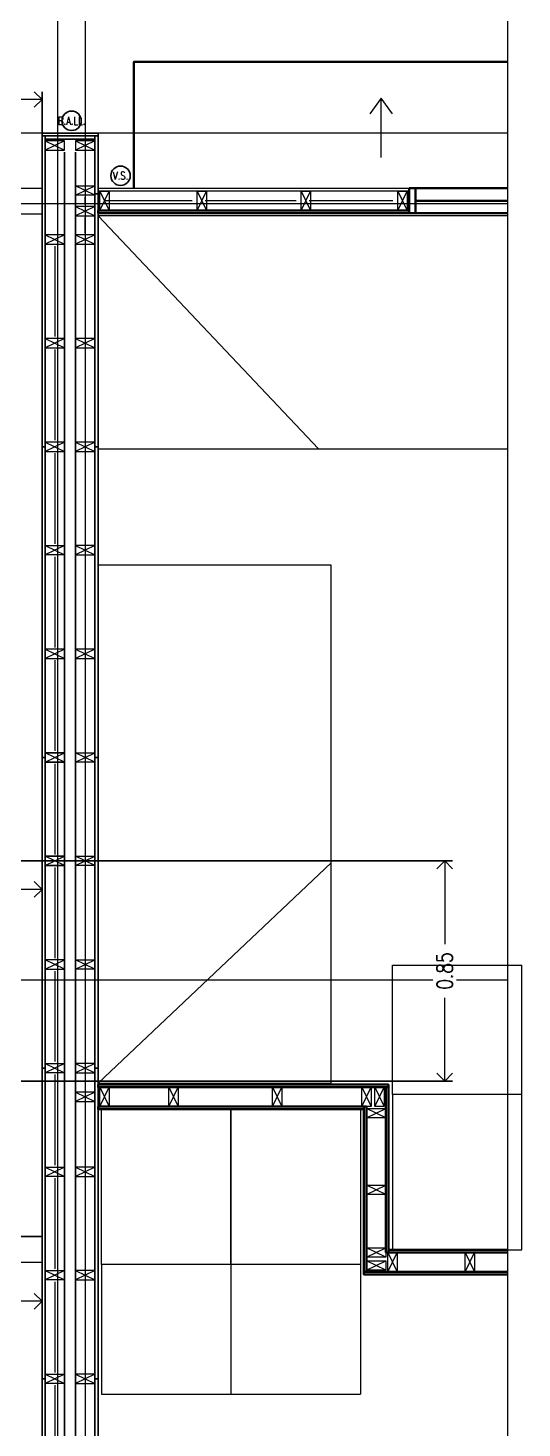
# Model space of a CAD drawing. Header units: metres. Extents: x -2 to 612, y -64 to 156.
# Drawn here: x 394.27 to 396.17, y 45.47 to 50.88 of the extents above; entities that cross this region are included whole.
import ezdxf

# ---------------------------------------------------------------- set-up
doc = ezdxf.new("R2010")
doc.units = ezdxf.units.M
doc.header["$LTSCALE"] = 5
doc.header["$MEASUREMENT"] = 0
doc.linetypes.add('HIDDEN', pattern=[0.375, 0.25, -0.125])
doc.layers.get('0').update_dxf_attribs({"color": 30})
doc.layers.get('DEFPOINTS').update_dxf_attribs({"color": 210})
for name, color, linetype, lineweight in [('A-ANNO-DIMS', 3, 'Continuous', 18), ('A-ANNO-SYMB', 3, 'Continuous', 18), ('A-ANNO-TEXT', 3, 'Continuous', 18), ('A-DETL-MBND', 3, 'Continuous', 18), ('A-DETL-MCUT', 4, 'Continuous', 25), ('A-ELEV-IDEN', 3, 'Continuous', 18), ('A-ELEV-MBE1', 7, 'Continuous', 35), ('A-ELEV-MBE2', 4, 'Continuous', 25), ('A-ELEV-OVHD', 3, 'HIDDEN', 18), ('A-FURN', 8, 'Continuous', 18), ('A-SECT-MCUT', 7, 'Continuous', 35), ('A-WALL-PATT', 8, 'Continuous', 18), ('A-WALL-STUD', 3, 'Continuous', 18)]:
    doc.layers.add(name, color=color, linetype=linetype, lineweight=lineweight)
doc.styles.add('E-ROMANS', font='romans.shx', dxfattribs={"width": 0.8})
doc.dimstyles.new('E-0050_ARW_12', dxfattribs={"dimscale": 0.001, "dimtxt": 60, "dimasz": 60, "dimexe": 30, "dimexo": 20, "dimgap": 30, "dimtad": 0, "dimzin": 0, "dimdsep": 46, "dimtxsty": 'E-ROMANS', "dimblk": 'OPEN90', "dimcen": 30, "dimclrd": 256, "dimclre": 256, "dimclrt": 256, "dimadec": 0, "dimazin": 0, "dimtfac": 1, "dimtmove": 1, "dimatfit": 3, "dimldrblk": 'OPEN90', "dimfxl": 1, "dimtfill": 1, "dimtolj": 1, "dimtzin": 0, "dimlwd": -1, "dimarcsym": 0})

# ---------------------------------------------------------------- blocks, each defined once
blk = doc.blocks.new('_Open90')
at = {"color": 0, "linetype": 'ByBlock', "lineweight": -2}
for p, q in [((0, 0), (-1, 0)), ((-0.5, 0.5), (0, 0)), ((0, 0), (-0.5, -0.5))]:
    blk.add_line(p, q, dxfattribs=at)
blk = doc.blocks.new('*D1387')
at = {"layer": 'A-ANNO-DIMS', "lineweight": -2, "transparency": 16777216}
for p, q in [((392.2537, 47.6615), (395.9055, 47.6615)), ((394.0812, 46.8115), (395.9055, 46.8115))]:
    blk.add_line(p, q, dxfattribs=at)
at = {"layer": 'A-ANNO-DIMS', "transparency": 16777216}
for p, q in [((395.8755, 47.6015), (395.8755, 47.3397)), ((395.8755, 46.8715), (395.8755, 47.1334))]:
    blk.add_line(p, q, dxfattribs=at)
at = {"layer": 'DEFPOINTS', "color": 0, "transparency": 16777216}
for p in [(392.2337, 47.6615), (395.8755, 47.6615), (394.0612, 46.8115)]:
    blk.add_point(p, dxfattribs=at)
at = {"layer": 'A-ANNO-DIMS', "transparency": 16777216, "xscale": 0.06, "yscale": 0.06, "zscale": 0.06}
for p, rotation in [((395.8755, 47.6615), 90), ((395.8755, 46.8115), 270)]:
    blk.add_blockref('_Open90', p, dxfattribs=dict(at, rotation=rotation))
at = {"layer": 'A-ANNO-DIMS', "transparency": 16777216, "insert": (395.8755, 47.2365), "char_height": 0.06, "attachment_point": 5, "rotation": 90, "style": 'E-ROMANS', "bg_fill": 3, "box_fill_scale": 1.25, "bg_fill_color": 256, "bg_fill_true_color": 13158600, "bg_fill_transparency": 0}
blk.add_mtext('\\A1;0.85', dxfattribs=at)
blk = doc.blocks.new('*D1396')
at = {"layer": 'A-ANNO-DIMS', "lineweight": -2, "transparency": 16777216}
for p, q in [((393.3357, 46.1915), (393.3357, 45.9311)), ((394.3217, 46.0915), (394.3217, 45.9311))]:
    blk.add_line(p, q, dxfattribs=at)
at = {"layer": 'A-ANNO-DIMS', "transparency": 16777216}
for p, q in [((393.3957, 45.9611), (393.7267, 45.9611)), ((394.2617, 45.9611), (393.9307, 45.9611))]:
    blk.add_line(p, q, dxfattribs=at)
at = {"layer": 'DEFPOINTS', "color": 0, "transparency": 16777216}
for p in [(393.3357, 46.2115), (394.3217, 46.1115), (394.3217, 45.9611)]:
    blk.add_point(p, dxfattribs=at)
at = {"layer": 'A-ANNO-DIMS', "transparency": 16777216, "xscale": 0.06, "yscale": 0.06, "zscale": 0.06, "rotation": 180}
blk.add_blockref('_Open90', (393.3357, 45.9611), dxfattribs=at)
at = {"layer": 'A-ANNO-DIMS', "transparency": 16777216, "xscale": 0.06, "yscale": 0.06, "zscale": 0.06}
blk.add_blockref('_Open90', (394.3217, 45.9611), dxfattribs=at)
at = {"layer": 'A-ANNO-DIMS', "transparency": 16777216, "insert": (393.8287, 45.9611), "char_height": 0.06, "attachment_point": 5, "style": 'E-ROMANS', "bg_fill": 3, "box_fill_scale": 1.25, "bg_fill_color": 256, "bg_fill_true_color": 13158600, "bg_fill_transparency": 0}
blk.add_mtext('\\A1;0.99', dxfattribs=at)
blk = doc.blocks.new('*D1400')
at = {"layer": 'A-ANNO-DIMS', "lineweight": -2, "transparency": 16777216}
for p, q in [((393.3357, 46.8315), (393.3357, 47.5818)), ((394.3217, 46.8315), (394.3217, 47.5818))]:
    blk.add_line(p, q, dxfattribs=at)
at = {"layer": 'A-ANNO-DIMS', "transparency": 16777216}
for p, q in [((393.3957, 47.5518), (393.7267, 47.5518)), ((394.2617, 47.5518), (393.9307, 47.5518))]:
    blk.add_line(p, q, dxfattribs=at)
at = {"layer": 'DEFPOINTS', "color": 0, "transparency": 16777216}
for p in [(394.3217, 47.5518), (393.3357, 46.8115), (394.3217, 46.8115)]:
    blk.add_point(p, dxfattribs=at)
at = {"layer": 'A-ANNO-DIMS', "transparency": 16777216, "xscale": 0.06, "yscale": 0.06, "zscale": 0.06, "rotation": 180}
blk.add_blockref('_Open90', (393.3357, 47.5518), dxfattribs=at)
at = {"layer": 'A-ANNO-DIMS', "transparency": 16777216, "xscale": 0.06, "yscale": 0.06, "zscale": 0.06}
blk.add_blockref('_Open90', (394.3217, 47.5518), dxfattribs=at)
at = {"layer": 'A-ANNO-DIMS', "transparency": 16777216, "insert": (393.8287, 47.5518), "char_height": 0.06, "attachment_point": 5, "style": 'E-ROMANS', "bg_fill": 3, "box_fill_scale": 1.25, "bg_fill_color": 256, "bg_fill_true_color": 13158600, "bg_fill_transparency": 0}
blk.add_mtext('\\A1;0.99', dxfattribs=at)
blk = doc.blocks.new('*D1401')
at = {"layer": 'A-ANNO-DIMS', "lineweight": -2, "transparency": 16777216}
for p, q in [((391.3437, 50.2685), (391.3437, 50.6323)), ((394.3217, 50.2685), (394.3217, 50.6323))]:
    blk.add_line(p, q, dxfattribs=at)
at = {"layer": 'A-ANNO-DIMS', "transparency": 16777216}
for p, q in [((391.4037, 50.6023), (392.7295, 50.6023)), ((394.2617, 50.6023), (392.9358, 50.6023))]:
    blk.add_line(p, q, dxfattribs=at)
at = {"layer": 'DEFPOINTS', "color": 0, "transparency": 16777216}
for p in [(394.3217, 50.6023), (391.3437, 50.2485), (394.3217, 50.2485)]:
    blk.add_point(p, dxfattribs=at)
at = {"layer": 'A-ANNO-DIMS', "transparency": 16777216, "xscale": 0.06, "yscale": 0.06, "zscale": 0.06, "rotation": 180}
blk.add_blockref('_Open90', (391.3437, 50.6023), dxfattribs=at)
at = {"layer": 'A-ANNO-DIMS', "transparency": 16777216, "xscale": 0.06, "yscale": 0.06, "zscale": 0.06}
blk.add_blockref('_Open90', (394.3217, 50.6023), dxfattribs=at)
at = {"layer": 'A-ANNO-DIMS', "transparency": 16777216, "insert": (392.8327, 50.6023), "char_height": 0.06, "attachment_point": 5, "style": 'E-ROMANS', "bg_fill": 3, "box_fill_scale": 1.25, "bg_fill_color": 256, "bg_fill_true_color": 13158600, "bg_fill_transparency": 0}
blk.add_mtext('\\A1;2.98', dxfattribs=at)

msp = doc.modelspace()

# ---------------------------------------------------------------- linework, layer by layer
for p, q in [((394.5377, 50.15354), (394.5377, 49.25354)), ((394.5377, 49.25354), (394.5377, 49.25354)), ((394.5377, 48.80354), (394.5377, 46.80354))]:
    msp.add_line(p, q)
at = {"layer": 'A-ANNO-SYMB'}
for p, q in [((394.4882, 52.74904), (394.4882, 41.59435)), ((394.38316, 41.94594), (394.38316, 52.35044)), ((396.11763, 50.20004), (386.34374, 50.20004)), ((396.17346, 46.7593), (396.17346, 47.2593)), ((396.11763, 47.20104), (386.34374, 47.20104)), ((394.55052, 46.10286), (394.55052, 45.60286)), ((395.05052, 46.10287), (395.05052, 45.60287)), ((395.05052, 46.10286), (395.05052, 45.60286)), ((395.55052, 46.10287), (395.55052, 45.60287)), ((394.55052, 45.60286), (395.05052, 45.60287)), ((395.05052, 45.60286), (395.55052, 45.60287))]:
    msp.add_line(p, q, dxfattribs=at)
at = {"layer": 'A-ANNO-TEXT'}
for points in [[(395.67393, 50.54694), (395.63045, 50.60813), (395.58697, 50.54694)], [(395.63045, 50.37828), (395.63045, 50.60813)]]:
    msp.add_lwpolyline(points, dxfattribs=at)
at = {"layer": 'A-DETL-MBND'}
msp.add_lwpolyline([(395.7377, 50.24853), (394.5377, 50.24854), (394.5377, 50.25954), (395.7377, 50.25954)], dxfattribs=at)
at = {"layer": 'A-DETL-MCUT'}
for points in [[(394.42367, 50.47253), (394.32165, 50.47252), (394.32165, 50.46152), (394.42367, 50.46153)], [(394.42368, 50.44948), (394.33365, 50.44949), (394.33366, 50.46148), (394.42368, 50.46148)], [(394.42367, 50.47253), (394.53769, 50.47253), (394.53769, 50.46153), (394.42367, 50.46153)], [(394.42367, 50.44952), (394.52569, 50.44953), (394.52569, 50.46153), (394.42367, 50.46153)]]:
    msp.add_lwpolyline(points, dxfattribs=at)
for points in [[(394.32165, 49.26153), (394.32165, 50.46153), (394.33365, 50.46153), (394.33365, 49.26153)], [(394.5257, 50.23854), (394.52569, 50.46153), (394.53769, 50.46153), (394.5377, 50.23853)], [(394.5257, 49.26154), (394.5257, 50.23854), (394.5377, 50.23854), (394.5377, 49.26154)], [(394.33365, 48.06154), (394.33365, 49.26154), (394.32165, 49.26154), (394.32165, 48.06154)], [(394.5257, 48.06154), (394.5257, 49.26154), (394.5377, 49.26154), (394.5377, 48.06154)], [(394.33365, 46.86154), (394.33365, 48.06154), (394.32165, 48.06154), (394.32165, 46.86154)], [(394.5257, 46.86154), (394.5257, 48.06154), (394.5377, 48.06154), (394.5377, 46.86154)], [(394.33365, 45.66154), (394.33365, 46.86154), (394.32165, 46.86154), (394.32165, 45.66154)], [(394.5257, 45.66154), (394.5257, 46.86154), (394.5377, 46.86154), (394.5377, 45.66154)], [(394.33365, 44.46154), (394.33365, 45.66154), (394.32165, 45.66154), (394.32165, 44.46154)], [(394.5257, 44.46154), (394.5257, 45.66154), (394.5377, 45.66154), (394.5377, 44.46154)]]:
    msp.add_lwpolyline(points, close=True, dxfattribs=at)
at = {"layer": 'A-ELEV-IDEN'}
for p, q in [((394.32165, 50.47252), (388.23865, 50.47253)), ((396.11763, 50.47252), (394.53769, 50.47253)), ((396.11763, 50.47252), (394.53769, 50.47252)), ((393.33565, 46.81154), (394.32165, 46.81154))]:
    msp.add_line(p, q, dxfattribs=at)
msp.add_lwpolyline([(396.11763, 54.02632), (396.11763, 39.95741)], dxfattribs=at)
at = {"layer": 'A-ELEV-MBE1'}
for p, q in [((395.76271, 50.25954), (396.11763, 50.25954)), ((395.7627, 50.21154), (396.11763, 50.21154)), ((395.7627, 50.16354), (396.11763, 50.16354))]:
    msp.add_line(p, q, dxfattribs=at)
msp.add_lwpolyline([(396.11763, 50.74853), (394.6762, 50.74853), (394.6762, 50.25954)], dxfattribs=at)
msp.add_lwpolyline([(395.7377, 50.25954), (395.7627, 50.25954), (395.7627, 50.16354), (395.7377, 50.16354)], close=True, dxfattribs=at)
at = {"layer": 'A-ELEV-MBE2'}
for p, q in [((394.40866, 43.02354), (394.40865, 50.39948)), ((394.4507, 43.02354), (394.4507, 50.39953))]:
    msp.add_line(p, q, dxfattribs=at)
at = {"layer": 'A-ELEV-MBE2', "ltscale": 0.05}
for centre in [(394.43568, 50.52012), (394.62455, 50.308)]:
    msp.add_circle(centre, 0.0375, dxfattribs=at)
at = {"layer": 'A-ELEV-OVHD'}
for p, q in [((391.35465, 50.26054), (394.32165, 50.26054)), ((391.35465, 50.16054), (394.32165, 50.16054)), ((393.33565, 46.21154), (394.32165, 46.21154)), ((394.32165, 46.21154), (393.33565, 46.21154)), ((393.23565, 46.11154), (394.32165, 46.11154))]:
    msp.add_line(p, q, dxfattribs=at)
at = {"layer": 'A-FURN'}
for p, q in [((394.5377, 50.15354), (395.38871, 49.25354)), ((396.11763, 50.15354), (394.5377, 50.15354)), ((394.5377, 49.25354), (396.11763, 49.25354)), ((395.4377, 48.80354), (394.5377, 48.80354)), ((395.4377, 46.80354), (395.4377, 48.80354)), ((394.5377, 46.80354), (395.4377, 47.65455)), ((394.5377, 46.80354), (395.4377, 46.80354)), ((395.64836, 46.07431), (395.64836, 46.07431))]:
    msp.add_line(p, q, dxfattribs=at)
for points in [[(396.17346, 46.15931), (396.17346, 46.75931), (395.67346, 46.75931), (395.67346, 46.15931)], [(395.05052, 46.70286), (395.05052, 46.10286), (394.55052, 46.10286), (394.55052, 46.70286)], [(395.55052, 46.70286), (395.55052, 46.10286), (395.05052, 46.10286), (395.05052, 46.70286)]]:
    msp.add_lwpolyline(points, close=True, dxfattribs=at)
at = {"layer": 'A-SECT-MCUT'}
for points in [[(394.5377, 50.17354), (394.5377, 50.16354), (395.7377, 50.16354), (395.7377, 50.17354)], [(394.5377, 46.79786), (394.5377, 46.78786), (395.65834, 46.78786), (395.65834, 46.79786)], [(395.64834, 46.14931), (395.65834, 46.14931), (395.65836, 46.78786), (395.64836, 46.78786)], [(394.5377, 46.71286), (394.5377, 46.70286), (395.56334, 46.70286), (395.56334, 46.71286)], [(395.56334, 46.07431), (395.57334, 46.07431), (395.57334, 46.71286), (395.56334, 46.71286)]]:
    msp.add_lwpolyline(points, close=True, dxfattribs=at)
for points in [[(396.11763, 46.15931), (395.65834, 46.15931), (395.65834, 46.14931), (396.11763, 46.14931)], [(396.11763, 46.07431), (395.56334, 46.07431), (395.56334, 46.06431), (396.11763, 46.06431)]]:
    msp.add_lwpolyline(points, dxfattribs=at)
at = {"layer": 'A-WALL-PATT', "ltscale": 0.1}
for p, q in [((394.4882, 50.19651), (394.4882, 50.22556)), ((394.90069, 50.21104), (394.5637, 50.21104)), ((395.3027, 50.21104), (394.95069, 50.21104)), ((395.6757, 50.21103), (395.3527, 50.21103)), ((394.4882, 50.08654), (394.4882, 50.14651)), ((394.37116, 50.03653), (394.37116, 49.68653)), ((394.4882, 50.03654), (394.4882, 49.68654)), ((394.37115, 49.63653), (394.37115, 49.28653)), ((394.4882, 49.63654), (394.4882, 49.28654)), ((394.37115, 49.23655), (394.37115, 48.88655)), ((394.4882, 49.23654), (394.4882, 48.88654)), ((394.37115, 48.83654), (394.37115, 48.48654)), ((394.4882, 48.83654), (394.4882, 48.48654)), ((394.37115, 48.43654), (394.37115, 48.08654)), ((394.4882, 48.43654), (394.4882, 48.08654)), ((394.37115, 48.03654), (394.37115, 47.68654)), ((394.4882, 48.03654), (394.4882, 47.68654)), ((394.37115, 47.63654), (394.37115, 47.28654)), ((394.4882, 47.63654), (394.4882, 47.28654)), ((394.37115, 47.23643), (394.37115, 46.88643)), ((394.4882, 47.23643), (394.4882, 46.88643)), ((394.37115, 46.83654), (394.37115, 46.48654)), ((394.4882, 46.83654), (394.4882, 46.77536)), ((394.4882, 46.72536), (394.4882, 46.48654)), ((394.37115, 46.43654), (394.37115, 46.08654)), ((394.4882, 46.43654), (394.4882, 46.08654)), ((394.37115, 46.03654), (394.37115, 45.68654)), ((394.4882, 46.03654), (394.4882, 45.68654)), ((394.37115, 45.63654), (394.37115, 45.28654)), ((394.4882, 45.63654), (394.4882, 45.28654))]:
    msp.add_line(p, q, dxfattribs=at)
at = {"layer": 'A-WALL-STUD'}
for p, q in [((394.5257, 50.44253), (394.4507, 50.40653)), ((394.4507, 50.44253), (394.5257, 50.40653)), ((394.5257, 50.23256), (394.4507, 50.26856)), ((394.4507, 50.23256), (394.5257, 50.26856)), ((394.5447, 50.17354), (394.5807, 50.24854)), ((394.5447, 50.24854), (394.5807, 50.17354)), ((394.9197, 50.17354), (394.9557, 50.24854)), ((394.9197, 50.24854), (394.9557, 50.17354)), ((395.3217, 50.17354), (395.3577, 50.24854)), ((395.3217, 50.24854), (395.3577, 50.17354)), ((395.6947, 50.17353), (395.7307, 50.24853)), ((395.6947, 50.24853), (395.7307, 50.17353)), ((394.5257, 50.18951), (394.4507, 50.15351)), ((394.4507, 50.18951), (394.5257, 50.15351)), ((394.40865, 50.07953), (394.33365, 50.04353)), ((394.33365, 50.07953), (394.40865, 50.04353)), ((394.5257, 50.07954), (394.4507, 50.04354)), ((394.4507, 50.07954), (394.5257, 50.04354)), ((394.5257, 50.07954), (394.4507, 50.04354)), ((394.4507, 50.07954), (394.5257, 50.04354)), ((394.40865, 49.67953), (394.33365, 49.64353)), ((394.33365, 49.67953), (394.40865, 49.64353)), ((394.5257, 49.67954), (394.4507, 49.64354)), ((394.4507, 49.67954), (394.5257, 49.64354)), ((394.40865, 49.27955), (394.33365, 49.24355)), ((394.33365, 49.27955), (394.40865, 49.24355)), ((394.5257, 49.27954), (394.4507, 49.24354)), ((394.4507, 49.27954), (394.5257, 49.24354)), ((394.33365, 48.87954), (394.40865, 48.84354)), ((394.40865, 48.87954), (394.33365, 48.84354)), ((394.5257, 48.87954), (394.4507, 48.84354)), ((394.4507, 48.87954), (394.5257, 48.84354)), ((394.40865, 48.47955), (394.33365, 48.44355)), ((394.33365, 48.47955), (394.40865, 48.44355)), ((394.5257, 48.47954), (394.4507, 48.44354)), ((394.4507, 48.47954), (394.5257, 48.44354)), ((394.40865, 48.04355), (394.33365, 48.07955)), ((394.33365, 48.04355), (394.40865, 48.07955)), ((394.33365, 48.04354), (394.40865, 48.07954)), ((394.40865, 48.04354), (394.33365, 48.07954)), ((394.5257, 48.04354), (394.4507, 48.07954)), ((394.4507, 48.04354), (394.5257, 48.07954)), ((395.4377, 46.80354), (395.4377, 46.80354)), ((394.5257, 46.76836), (394.4507, 46.73236)), ((394.4507, 46.76836), (394.5257, 46.73236)), ((395.64837, 46.66987), (395.57337, 46.70587)), ((395.57337, 46.66987), (395.64837, 46.70587)), ((394.33365, 46.47954), (394.40865, 46.44354)), ((394.40865, 46.47954), (394.33365, 46.44354)), ((394.5257, 46.47954), (394.4507, 46.44354)), ((394.4507, 46.47954), (394.5257, 46.44354)), ((395.64834, 46.37387), (395.57334, 46.40987)), ((395.57334, 46.37387), (395.64834, 46.40987)), ((395.64834, 46.13131), (395.57334, 46.16731)), ((395.57334, 46.13131), (395.64834, 46.16731)), ((395.65534, 46.07431), (395.69134, 46.14931)), ((395.65534, 46.14931), (395.69134, 46.07431)), ((395.9547, 46.07431), (395.9907, 46.14931)), ((395.9547, 46.14931), (395.9907, 46.07431)), ((394.5257, 46.07954), (394.4507, 46.04354)), ((394.4507, 46.07954), (394.5257, 46.04354)), ((395.64834, 46.08131), (395.57334, 46.11731)), ((395.57334, 46.08131), (395.64834, 46.11731)), ((394.33365, 45.67954), (394.40865, 45.64354)), ((394.40865, 45.67954), (394.33365, 45.64354)), ((394.5257, 45.67954), (394.4507, 45.64354)), ((394.4507, 45.67954), (394.5257, 45.64354))]:
    msp.add_line(p, q, dxfattribs=at)
for points in [[(394.5257, 50.44253), (394.4507, 50.44253), (394.4507, 50.40653), (394.5257, 50.40653)], [(394.5257, 50.23256), (394.4507, 50.23256), (394.4507, 50.26856), (394.5257, 50.26856)], [(394.5447, 50.17354), (394.5447, 50.24854), (394.5807, 50.24854), (394.5807, 50.17354)], [(394.9197, 50.17354), (394.9197, 50.24854), (394.9557, 50.24854), (394.9557, 50.17354)], [(395.3217, 50.17354), (395.3217, 50.24854), (395.3577, 50.24854), (395.3577, 50.17354)], [(395.6947, 50.17353), (395.6947, 50.24853), (395.7307, 50.24853), (395.7307, 50.17353)], [(394.5257, 50.18951), (394.4507, 50.18951), (394.4507, 50.15351), (394.5257, 50.15351)], [(394.40865, 50.07953), (394.33365, 50.07953), (394.33365, 50.04353), (394.40865, 50.04353)], [(394.5257, 50.07954), (394.4507, 50.07954), (394.4507, 50.04354), (394.5257, 50.04354)], [(394.5257, 50.07954), (394.4507, 50.07954), (394.4507, 50.04354), (394.5257, 50.04354)], [(394.40865, 49.67953), (394.33365, 49.67953), (394.33365, 49.64353), (394.40865, 49.64353)], [(394.5257, 49.67954), (394.4507, 49.67954), (394.4507, 49.64354), (394.5257, 49.64354)], [(394.40865, 49.27955), (394.33365, 49.27955), (394.33365, 49.24355), (394.40865, 49.24355)], [(394.5257, 49.27954), (394.4507, 49.27954), (394.4507, 49.24354), (394.5257, 49.24354)], [(394.33365, 48.87954), (394.40865, 48.87954), (394.40865, 48.84354), (394.33365, 48.84354)], [(394.5257, 48.87954), (394.4507, 48.87954), (394.4507, 48.84354), (394.5257, 48.84354)], [(394.40865, 48.47955), (394.33365, 48.47955), (394.33365, 48.44355), (394.40865, 48.44355)], [(394.5257, 48.47954), (394.4507, 48.47954), (394.4507, 48.44354), (394.5257, 48.44354)], [(394.40865, 48.04355), (394.33365, 48.04355), (394.33365, 48.07955), (394.40865, 48.07955)], [(394.33365, 48.04354), (394.40865, 48.04354), (394.40865, 48.07954), (394.33365, 48.07954)], [(394.5257, 48.04354), (394.4507, 48.04354), (394.4507, 48.07954), (394.5257, 48.07954)], [(394.5257, 46.76836), (394.4507, 46.76836), (394.4507, 46.73236), (394.5257, 46.73236)], [(395.64837, 46.66987), (395.57337, 46.66987), (395.57337, 46.70587), (395.64837, 46.70587)], [(394.33365, 46.47954), (394.40865, 46.47954), (394.40865, 46.44354), (394.33365, 46.44354)], [(394.5257, 46.47954), (394.4507, 46.47954), (394.4507, 46.44354), (394.5257, 46.44354)], [(395.64834, 46.37387), (395.57334, 46.37387), (395.57334, 46.40987), (395.64834, 46.40987)], [(395.64834, 46.13131), (395.57334, 46.13131), (395.57334, 46.16731), (395.64834, 46.16731)], [(395.65534, 46.07431), (395.65534, 46.14931), (395.69134, 46.14931), (395.69134, 46.07431)], [(395.9547, 46.07431), (395.9547, 46.14931), (395.9907, 46.14931), (395.9907, 46.07431)], [(394.5257, 46.07954), (394.4507, 46.07954), (394.4507, 46.04354), (394.5257, 46.04354)], [(395.64834, 46.08131), (395.57334, 46.08131), (395.57334, 46.11731), (395.64834, 46.11731)], [(394.33365, 45.67954), (394.40865, 45.67954), (394.40865, 45.64354), (394.33365, 45.64354)], [(394.5257, 45.67954), (394.4507, 45.67954), (394.4507, 45.64354), (394.5257, 45.64354)]]:
    msp.add_lwpolyline(points, close=True, dxfattribs=at)

# ---------------------------------------------------------------- texts
at = {"layer": 'A-ANNO-TEXT', "char_height": 0.03, "attachment_point": 5, "style": 'E-ROMANS'}
for s, insert in [('\\pi-0.09,l0.09,t0.09;B.A.LL.', (394.43568, 50.52012)), ('\\pi-0.09,l0.09,t0.09;V.S.', (394.62455, 50.308))]:
    msp.add_mtext(s, dxfattribs=dict(at, insert=insert))

# ---------------------------------------------------------------- next in the draw order: dimensions: what is measured, and where the dimension line sits
at = {"layer": 'A-ANNO-DIMS'}
for base, p1, p2, picture, middle in [((394.32165, 50.60228), (391.34365, 50.24854), (394.32165, 50.24854), '*D1401', (392.83265, 50.60228)), ((394.32165, 45.96111), (393.33565, 46.21154), (394.32165, 46.11154), '*D1396', (393.82865, 45.96111))]:
    dim = msp.add_linear_dim(base=base, p1=p1, p2=p2, dimstyle='E-0050_ARW_12', override={"dimfxl": 0.3}, dxfattribs=at)
    dim.commit()
    dim.dimension.update_dxf_attribs({"geometry": picture, "text_midpoint": middle})
dim = msp.add_linear_dim(base=(395.87552, 47.66154), p1=(394.0612, 46.81154), p2=(392.23366, 47.66154), angle=90, dimstyle='E-0050_ARW_12', override={"dimfxl": 0.3}, dxfattribs=at)
dim.commit()
dim.dimension.update_dxf_attribs({"geometry": '*D1387', "text_midpoint": (395.87552, 47.23654)})

# ---------------------------------------------------------------- next in the draw order: linework, layer by layer
at = {"layer": 'A-ANNO-SYMB'}
for p, q in [((395.67346, 46.75931), (395.67346, 47.25931)), ((395.67346, 47.25931), (396.17346, 47.2593))]:
    msp.add_line(p, q, dxfattribs=at)
at = {"layer": 'A-WALL-STUD'}
for p, q in [((394.40865, 50.44248), (394.33365, 50.40648)), ((394.33365, 50.44248), (394.40865, 50.40648)), ((394.40865, 47.64355), (394.33365, 47.67955)), ((394.33365, 47.64355), (394.40865, 47.67955)), ((394.33365, 47.64354), (394.40865, 47.67954)), ((394.40865, 47.64354), (394.33365, 47.67954)), ((394.5257, 47.64354), (394.4507, 47.67954)), ((394.4507, 47.64354), (394.5257, 47.67954)), ((394.5257, 47.24343), (394.4507, 47.27943)), ((394.4507, 47.24343), (394.5257, 47.27943)), ((394.5257, 46.87954), (394.4507, 46.84354)), ((394.4507, 46.87954), (394.5257, 46.84354)), ((394.5447, 46.71286), (394.5807, 46.78786)), ((394.5447, 46.78786), (394.5807, 46.71286)), ((394.81036, 46.71286), (394.84636, 46.78786)), ((394.81036, 46.78786), (394.84636, 46.71286)), ((395.21036, 46.71286), (395.24636, 46.78786)), ((395.21036, 46.78786), (395.24636, 46.71286)), ((395.55536, 46.71286), (395.59136, 46.78786)), ((395.55536, 46.78786), (395.59136, 46.71286)), ((395.60536, 46.71286), (395.64136, 46.78786)), ((395.60536, 46.78786), (395.64136, 46.71286)), ((394.33365, 46.07954), (394.40865, 46.04354)), ((394.40865, 46.07954), (394.33365, 46.04354))]:
    msp.add_line(p, q, dxfattribs=at)
for points in [[(394.40865, 50.44248), (394.33365, 50.44248), (394.33365, 50.40648), (394.40865, 50.40648)], [(394.40865, 47.64355), (394.33365, 47.64355), (394.33365, 47.67955), (394.40865, 47.67955)], [(394.33365, 47.64354), (394.40865, 47.64354), (394.40865, 47.67954), (394.33365, 47.67954)], [(394.5257, 47.64354), (394.4507, 47.64354), (394.4507, 47.67954), (394.5257, 47.67954)], [(394.5257, 47.24343), (394.4507, 47.24343), (394.4507, 47.27943), (394.5257, 47.27943)], [(394.5257, 46.87954), (394.4507, 46.87954), (394.4507, 46.84354), (394.5257, 46.84354)], [(394.5447, 46.71286), (394.5447, 46.78786), (394.5807, 46.78786), (394.5807, 46.71286)], [(394.81036, 46.71286), (394.81036, 46.78786), (394.84636, 46.78786), (394.84636, 46.71286)], [(395.21036, 46.71286), (395.21036, 46.78786), (395.24636, 46.78786), (395.24636, 46.71286)], [(395.55536, 46.71286), (395.55536, 46.78786), (395.59136, 46.78786), (395.59136, 46.71286)], [(395.60536, 46.71286), (395.60536, 46.78786), (395.64136, 46.78786), (395.64136, 46.71286)], [(394.33365, 46.07954), (394.40865, 46.07954), (394.40865, 46.04354), (394.33365, 46.04354)]]:
    msp.add_lwpolyline(points, close=True, dxfattribs=at)

# ---------------------------------------------------------------- next in the draw order: dimensions: what is measured, and where the dimension line sits
at = {"layer": 'A-ANNO-DIMS'}
dim = msp.add_linear_dim(base=(394.32165, 47.55183), p1=(393.33565, 46.81154), p2=(394.32165, 46.81154), dimstyle='E-0050_ARW_12', override={"dimfxl": 0.3}, dxfattribs=at)
dim.commit()
dim.dimension.update_dxf_attribs({"geometry": '*D1400', "text_midpoint": (393.82865, 47.55183)})

# ---------------------------------------------------------------- next in the draw order: linework, layer by layer
at = {"layer": 'A-WALL-STUD'}
for p, q in [((394.33365, 47.24343), (394.40865, 47.27943)), ((394.40865, 47.24343), (394.33365, 47.27943)), ((394.33365, 46.87954), (394.40865, 46.84354)), ((394.40865, 46.87954), (394.33365, 46.84354))]:
    msp.add_line(p, q, dxfattribs=at)
for points in [[(394.33365, 47.24343), (394.40865, 47.24343), (394.40865, 47.27943), (394.33365, 47.27943)], [(394.33365, 46.87954), (394.40865, 46.87954), (394.40865, 46.84354), (394.33365, 46.84354)]]:
    msp.add_lwpolyline(points, close=True, dxfattribs=at)

doc.saveas('drawing.dxf')
